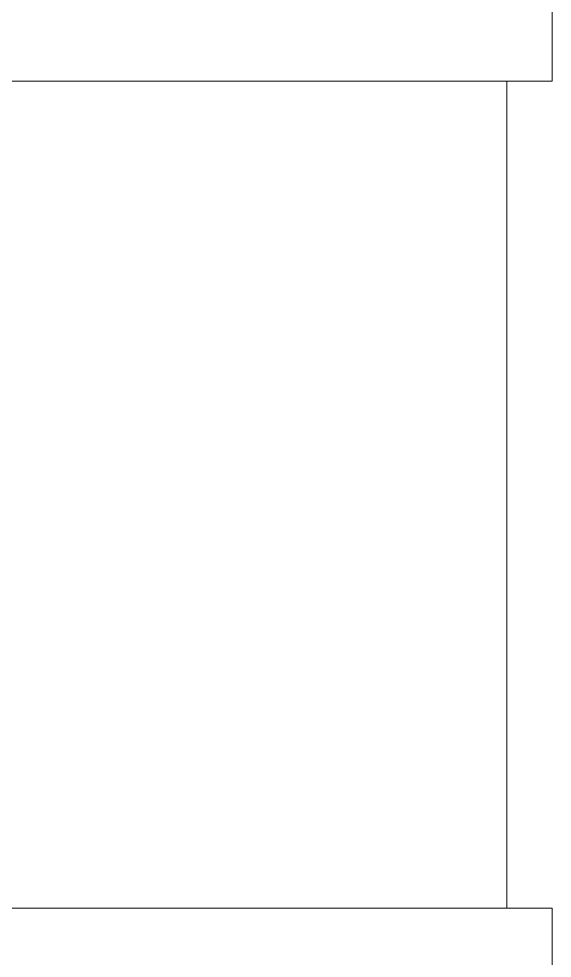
# Model space of a CAD drawing. Header units: metres. Extents: x -18.34 to -13.25, y -25.49 to -16.26.
# Drawn here: x -14.385 to -14.09, y -20.282 to -19.762 of the extents above; entities that cross this region are included whole.
import ezdxf

# ---------------------------------------------------------------- set-up
doc = ezdxf.new("R2010")
doc.units = ezdxf.units.M
doc.layers.add('_Em vista_', color=9, linetype='Continuous', lineweight=5)
doc.layers.add('Quadro estrutural', color=7, linetype='Continuous', lineweight=5)

# ---------------------------------------------------------------- blocks, each defined once
blk = doc.blocks.new('Tram - Tram-V4299-Pavimento 02 - Executivo')
at = {"layer": 'Quadro estrutural'}
for p, q in [((0, 0.05), (2.5, 0.05)), ((2.5, 0.05), (2.5, -0.05))]:
    blk.add_line(p, q, dxfattribs=at)
blk = doc.blocks.new('Tram - Tram-3151188-Pavimento 02 - Executivo')
at = {"layer": 'Quadro estrutural'}
for p, q in [((2.5, 0.05), (2.5, -0.05)), ((2.5, -0.05), (0, -0.05))]:
    blk.add_line(p, q, dxfattribs=at)

msp = doc.modelspace()

# ---------------------------------------------------------------- linework, layer by layer
at = {"layer": '_Em vista_'}
msp.add_line((-14.115, -20.2541), (-14.115, -19.79696), dxfattribs=at)

# ---------------------------------------------------------------- block references
at = {"layer": 'Quadro estrutural'}
for name, p in [('Tram - Tram-3151188-Pavimento 02 - Executivo', (-16.59, -19.74696)), ('Tram - Tram-V4299-Pavimento 02 - Executivo', (-16.59, -20.3041))]:
    msp.add_blockref(name, p, dxfattribs=at)

doc.saveas('drawing.dxf')
